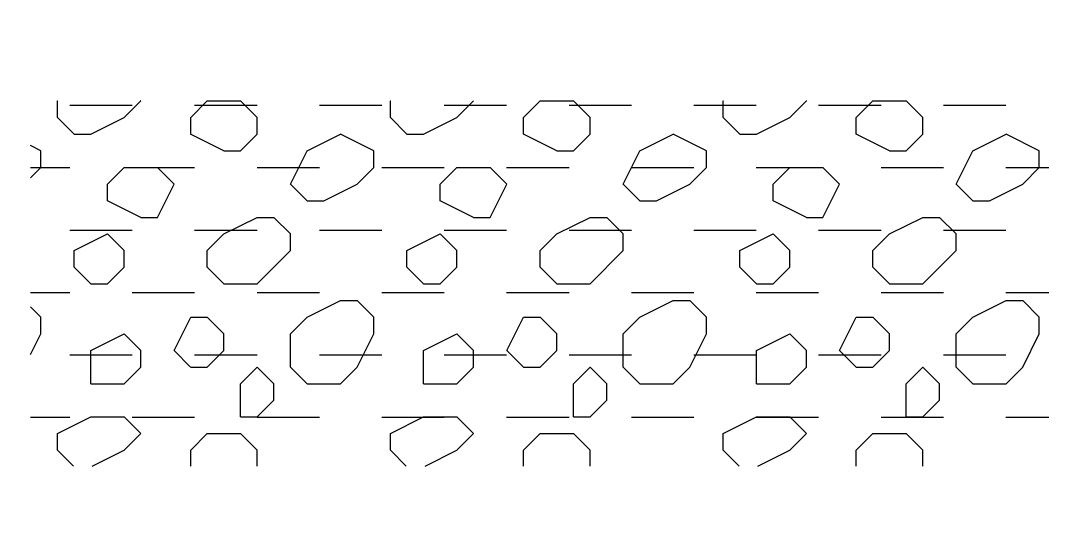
# Model space of a CAD drawing. Header units: centimetres. Extents: x 8495135 to 959133560, y 4530079 to 463453963.
# Drawn here: x 8514594.26 to 8514625.75, y 4541455.74 to 4541470.86 of the extents above.
import ezdxf

# ---------------------------------------------------------------- set-up
doc = ezdxf.new("R2010")
doc.units = ezdxf.units.CM
doc.header["$LTSCALE"] = 0.1
doc.layers.add('plast', color=7, linetype='Continuous')
pattern_1 = [(0, (8514293.849, 4512613.9514), (1.875, 1.875), [1.875, -1.875])]

msp = doc.modelspace()

# ---------------------------------------------------------------- hatches: boundary and pattern name
at = {"layer": 'plast'}
h = msp.add_hatch(dxfattribs=at)
h.set_pattern_fill('DASH', color=256, scale=15, style=0)
h.set_pattern_definition(pattern_1)
h.paths.add_polyline_path([(8514594.544, 4541468.464), (8514625.142, 4541468.464), (8514625.142, 4541457.48), (8514594.544, 4541457.48)], flags=16)
h.paths.add_polyline_path([(8514594.257, 4541455.74), (8514625.75, 4541455.74), (8514625.75, 4541470.862), (8514594.257, 4541470.862)], flags=9)
h = msp.add_hatch(dxfattribs=at)
h.set_pattern_fill('GHIAIA3', color=256, scale=10, style=0, pattern_type=2)
h.set_pattern_definition([(0, (8514297.849, 4512614.951), (10, 10), [0.5, -3, 0.5, -6]), (0, (8514302.849, 4512615.451), (10, 10), [0.5, -9.5]), (0, (8514297.349, 4512616.451), (10, 10), [1, -9]), (0, (8514300.349, 4512616.951), (10, 10), [0.5, -9.5]), (0, (8514295.849, 4512617.451), (10, 10), [0.5, -9.5]), (0, (8514299.849, 4512618.451), (10, 10), [1, -9]), (0, (8514296.349, 4512618.951), (10, 10), [1, -3.5, 0.5, -5]), (0, (8514296.349, 4512619.951), (10, 10), [1, -5.5, 1, -2.5]), (0, (8514299.349, 4512620.451), (10, 10), [0.5, -9.5]), (0, (8514299.349, 4512621.951), (10, 10), [0.5, -9.5]), (0, (8514293.849, 4512622.451), (10, 10), [0.5, -9.5]), (0, (8514296.349, 4512622.951), (10, 10), [0.5, -3.5, 1, -5]), (90, (8514294.849, 4512616.451), (-10, 10), [0.5, -4.5, 0.5, -4.5]), (90, (8514295.349, 4512617.951), (-10, 10), [0.5, -9.5]), (90, (8514295.849, 4512623.451), (-10, 10), [0.5, -9.5]), (90, (8514296.349, 4512619.951), (-10, 10), [1, -9]), (90, (8514296.849, 4512615.451), (-10, 10), [0.5, -9.5]), (90, (8514297.349, 4512623.451), (-10, 10), [0.5, -9.5]), (90, (8514297.849, 4512620.451), (-10, 10), [0.5, -9.5]), (90, (8514299.349, 4512617.451), (-10, 10), [0.5, -9.5]), (90, (8514299.849, 4512623.451), (-10, 10), [0.5, -9.5]), (90, (8514300.349, 4512620.951), (-10, 10), [0.5, -9.5]), (90, (8514300.849, 4512618.951), (-10, 10), [1, -9]), (90, (8514301.349, 4512617.451), (-10, 10), [0.5, -9.5]), (90, (8514301.849, 4512619.451), (-10, 10), [0.5, -9.5]), (90, (8514302.349, 4512613.951), (-10, 10), [0.5, -6, 1, -2.5]), (45, (8514293.849, 4512619.9514), (1e-15, 10), [0.707, -3.5355, 0.707, -4.9497, 0.707, -3.5359356]), (45, (8514296.849, 4512615.9514), (1e-15, 10), [0.707, -4.9497, 0.707, -1.414, 0.707, -5.6574356]), (45, (8514294.349, 4512615.9514), (1e-15, 10), [0.7071068, -9.19239, 1.41421, -2.8284298]), (45, (8514297.349, 4512617.9514), (1e-15, 10), [0.7071067, -2.828427, 0.7071067, -9.8994952]), (45, (8514297.349, 4512619.9514), (1e-15, 10), [0.7071067, -13.435029]), (45, (8514299.349, 4512617.9514), (1e-15, 10), [0.7071067, -13.435029]), (45, (8514301.349, 4512618.9514), (1e-15, 10), [0.7071067, -13.435029]), (45, (8514299.849, 4512613.9514), (1e-15, 10), [0.7071067, -13.435029]), (135, (8514297.349, 4512613.9514), (-10, 1e-15), [0.7071067, -13.435029]), (135, (8514302.349, 4512614.4514), (-10, 1e-15), [0.707106, -9.899495, 0.707106, -2.8284286]), (135, (8514299.349, 4512620.4514), (-10, 1e-15), [0.7071067, -13.435029]), (135, (8514296.349, 4512622.9514), (-10, 1e-15), [0.7071067, -13.435029]), (135, (8514302.849, 4512615.4514), (-10, 1e-15), [0.7071067, -13.435029]), (135, (8514298.849, 4512615.9514), (-10, 1e-15), [0.7071067, -13.435029]), (135, (8514297.849, 4512620.9514), (-10, 1e-15), [0.7071067, -13.435029]), (135, (8514302.849, 4512619.9514), (-10, 1e-15), [0.7071067, -13.435029]), (135, (8514301.349, 4512617.9514), (-10, 1e-15), [0.7071067, -13.435029]), (135, (8514297.849, 4512618.4514), (-10, 1e-15), [0.7071067, -13.435029]), (135, (8514295.849, 4512617.4514), (-10, 1e-15), [0.7071, -7.0710678, 0.7071, -5.6568678]), (135, (8514301.849, 4512619.9514), (-10, 1e-15), [0.707106, -1.4142136, 0.707106, -11.31371]), (26.565051, (8514300.349, 4512614.4514), (10, 4e-09), [1.118, -5.59, 1.118, -14.5346798]), (26.565051, (8514302.849, 4512616.9514), (10, 4e-09), [1.118, -10.062, 1.118, -10.0626798]), (26.565051, (8514303.349, 4512615.4514), (10, 4e-09), [1.118034, -21.2426458]), (26.565051, (8514295.349, 4512618.4514), (10, 4e-09), [1.118034, -21.2426458]), (26.565051, (8514296.349, 4512620.9514), (10, 4e-09), [1.118034, -21.2426458]), (26.565051, (8514295.849, 4512613.9514), (10, 4e-09), [1.118034, -21.2426458]), (63.434949, (8514298.849, 4512620.9514), (5e-10, 10), [1.118034, -21.2426458]), (63.434949, (8514298.349, 4512614.9514), (5e-10, 10), [1.118034, -21.2426458]), (63.434949, (8514302.349, 4512615.9514), (5e-10, 10), [1.118034, -21.2426458]), (63.434949, (8514294.349, 4512620.4514), (5e-10, 10), [1.118034, -21.2426458]), (153.434949, (8514300.349, 4512616.9514), (-10, 5e-10), [1.118034, -21.2426458]), (153.434949, (8514297.849, 4512614.9514), (-10, 5e-10), [1.118034, -21.2426458]), (153.434949, (8514294.849, 4512616.9514), (-10, 5e-10), [1.118034, -21.2426458])])
h.paths.add_polyline_path([(8514594.544, 4541468.464), (8514625.142, 4541468.464), (8514625.142, 4541457.48), (8514594.544, 4541457.48)], flags=16)
h.paths.add_polyline_path([(8514594.257, 4541455.74), (8514625.75, 4541455.74), (8514625.75, 4541470.862), (8514594.257, 4541470.862)], flags=9)
h = msp.add_hatch(dxfattribs=at)
h.set_pattern_fill('DASH', color=256, scale=15, style=0)
h.set_pattern_definition(pattern_1)
h.paths.add_polyline_path([(8514594.544, 4541468.464), (8514625.142, 4541468.464), (8514625.142, 4541457.48), (8514594.544, 4541457.48)], flags=16)
h.paths.add_polyline_path([(8514594.257, 4541455.74), (8514625.75, 4541455.74), (8514625.75, 4541470.862), (8514594.257, 4541470.862)], flags=9)

doc.saveas('drawing.dxf')
